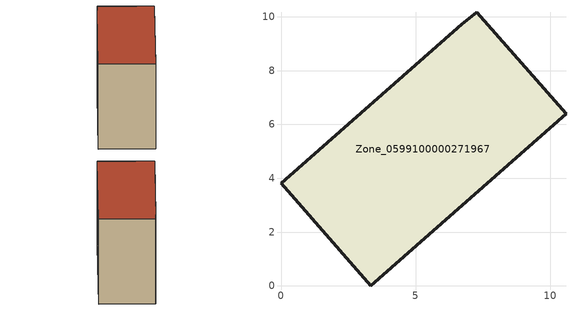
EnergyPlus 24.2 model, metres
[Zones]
Zone_0599100000271967
 floor ground (C_G): 6.72,9.72 7.27,10.17 10.59,6.39 3.34,0 0,3.82 z0
 wall outside (C_F): 3.34,0 10.59,6.39 7.27,10.17 6.72,9.72 0,3.82 3.34,0 z0:8.87
 roof outside (C_R): 7.27,10.17 6.72,9.72 0,3.82 3.34,0 10.59,6.39 z8.87
[BUILDING]
Pand.0599100000271967: North Axis=0; Terrain=City; Loads Convergence Tolerance Value=0.04; Temperature Convergence Tolerance Value=0.4; Solar Distribution=FullExterior; Maximum Number of Warmup Days=25; Minimum Number of Warmup Days=1
[Site:Location]
Rotterdam.The.Hague.AP_ZH_NLD Design_Conditions: Latitude=51.96; Longitude=4.45; Time Zone=1; Elevation=-4.5
[SITE:GROUNDTEMPERATURE:BUILDINGSURFACE]
18, 18, 18, 18, 18, 18, 18, 18, 18, 18, 18, 18
[MATERIAL] Thermal Absorptance=0.9; Solar Absorptance=0.7; Visible Absorptance=0.7
Name | Roughness | Thickness | Conductivity | Density | Specific Heat
G.TI.1975-1991 | MediumSmooth | 0.15 | 0.288461 | 540 | 1210
F.TI.1975-1991 | Rough | 0.3 | 0.230769 | 1920 | 840
R.TI.1975-1991 | MediumRough | 0.2 | 0.153846 | 1500 | 1000
[CONSTRUCTION]
C_G: G.TI.1975-1991
C_F: F.TI.1975-1991
C_R: R.TI.1975-1991
[ZONE]
Zone_0599100000271967: Type=1; Multiplier=1; Ceiling Height=Autocalculate; Volume=Autocalculate; Floor Area=autocalculate; Part of Total Floor Area=Yes
[ZONEINFILTRATION:DESIGNFLOWRATE]
Infil_Zone_0599100000271967: Zone or ZoneList or Space or SpaceList=Zone_0599100000271967; Schedule=AlwaysOn; Design Flow Rate Calculation Method=Flow/Area; Flow Rate per Floor Area=0.003; Constant Term Coefficient=1; Temperature Term Coefficient=0; Velocity Term Coefficient=0; Velocity Squared Term Coefficient=0
[HVACTEMPLATE:ZONE:IDEALLOADSAIRSYSTEM]
Zone_0599100000271967: Maximum Heating Supply Air Temperature=50; Minimum Cooling Supply Air Temperature=13; Maximum Heating Supply Air Humidity Ratio=0.0156; Minimum Cooling Supply Air Humidity Ratio=0.0077; Heating Limit=NoLimit; Cooling Limit=NoLimit; Dehumidification Control Type=ConstantSensibleHeatRatio; Cooling Sensible Heat Ratio=0.7; Dehumidification Setpoint=60; Humidification Control Type=None; Humidification Setpoint=30; Outdoor Air Method=None; Outdoor Air Flow Rate per Person=0.00944; Outdoor Air Flow Rate per Zone Floor Area=0; Outdoor Air Flow Rate per Zone=0; Demand Controlled Ventilation Type=None; Outdoor Air Economizer Type=NoEconomizer; Heat Recovery Type=None; Sensible Heat Recovery Effectiveness=0.7; Latent Heat Recovery Effectiveness=0.65
[ZONECONTROL:THERMOSTAT]
ThermostatControl_Zone_0599100000271967: Zone or ZoneList=Zone_0599100000271967; Control Type Schedule=DualSetpointControlType; Control 1=Thermostat_Zone_0599100000271967; Temperature Difference Between Cutout And Setpoint=0
[THERMOSTATSETPOINT:DUALSETPOINT]
Thermostat_Zone_0599100000271967: Heating Setpoint Temperature Schedule=HeatingSetpoint_Zone_0599100000271967; Cooling Setpoint Temperature Schedule=CoolingSetpoint_Zone_0599100000271967
[SCHEDULE:COMPACT]
HeatingSetpoint_Zone_0599100000271967: Through: 12/31, For: AllDays, Until: 24:00, 21
CoolingSetpoint_Zone_0599100000271967: Through: 12/31, For: AllDays, Until: 24:00, 24
DualSetpointControlType: Through: 12/31, For: AllDays, Until: 24:00, 4
AlwaysOn: Through: 12/31, For: AllDays, Until: 24:00, 1
